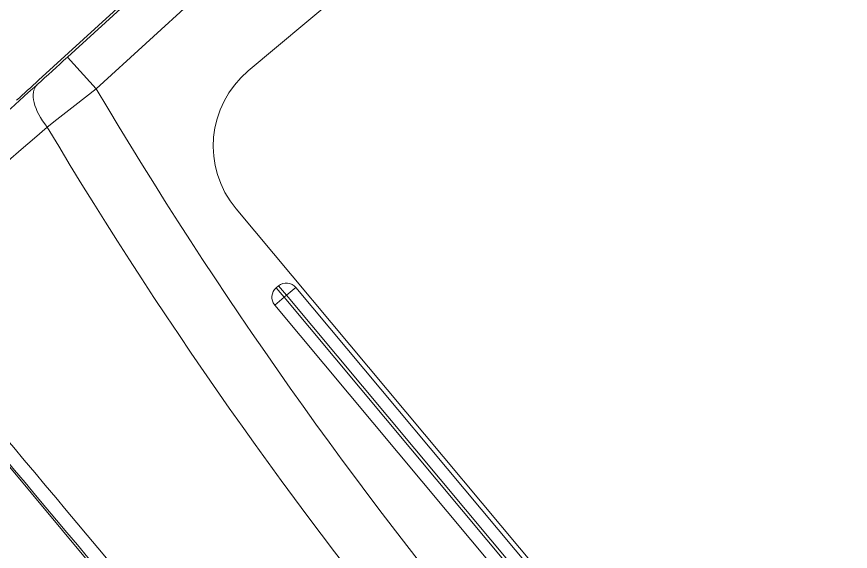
# Model space of a CAD drawing. Header units: metres. Extents: x 2999 to 3109, y 1752 to 1796.
# Drawn here: x 3008.4077 to 3008.6804, y 1761.396 to 1761.5707 of the extents above; entities that cross this region are included whole.
import ezdxf

# ---------------------------------------------------------------- set-up
doc = ezdxf.new("R2010")
doc.units = ezdxf.units.M
doc.layers.add('PAREDES', color=7, linetype='Continuous')

msp = doc.modelspace()

# ---------------------------------------------------------------- linework, layer by layer
at = {"layer": 'PAREDES', "color": 253, "lineweight": 0}
for p, q in [((3008.41482, 1761.54996), (3008.60212, 1761.72126)), ((3008.42426, 1761.55751), (3008.57469, 1761.69508)), ((3008.65289, 1761.69489), (3008.48343, 1761.55304)), ((3008.43371, 1761.54718), (3008.58414, 1761.68475)), ((3008.43371, 1761.54718), (3008.42426, 1761.55751)), ((3008.47943, 1761.50796), (3008.67457, 1761.27486)), ((3008.49335, 1761.48277), (3008.49258, 1761.48212)), ((3008.49258, 1761.48212), (3008.49515, 1761.47906)), ((3008.49335, 1761.48277), (3008.49592, 1761.4797)), ((3008.49592, 1761.4797), (3008.49898, 1761.48227)), ((3008.49898, 1761.48227), (3008.65272, 1761.29863)), ((3008.49515, 1761.47906), (3008.49208, 1761.47649)), ((3008.49592, 1761.4797), (3008.49515, 1761.47906)), ((3008.64888, 1761.29542), (3008.49515, 1761.47906)), ((3008.49592, 1761.4797), (3008.64965, 1761.29606)), ((3008.64582, 1761.29285), (3008.49208, 1761.47649)), ((3008.36514, 1761.47151), (3008.47448, 1761.34089))]:
    msp.add_line(p, q, dxfattribs=at)
for points in [[(3008.43371, 1761.54718), (3008.42673, 1761.54168), (3008.42084, 1761.5371), (3008.41766, 1761.53466)], [(3008.41766, 1761.53466), (3008.41344, 1761.53099), (3008.40918, 1761.52733), (3008.40489, 1761.52368), (3008.40058, 1761.52004), (3008.39198, 1761.51284), (3008.37933, 1761.50229), (3008.37526, 1761.49891), (3008.3735, 1761.49746), (3008.37261, 1761.49675), (3008.37126, 1761.4957)]]:
    msp.add_lwpolyline(points, dxfattribs=at)
for centre, radius, start, end in [((3007.46298, 1762.60804), 1.42396, 311.91945, 312.45978), ((3008.50397, 1761.5285), 0.032, 129.9341, 219.9341), ((3007.30637, 1762.7618), 1.64231, 312.11103, 312.44871), ((3083.72839, 1677.58571), 112.79166, 131.891905, 131.9232146), ((3009.67683, 1762.28571), 1.46615, 210.81468, 229.05351), ((3008.49515, 1761.47906), 0.004, 129.9341, 219.9341), ((3008.49592, 1761.4797), 0.004, 39.9341, 129.9341), ((2890.80091, 1662.77019), 153.50851, 39.9514855, 40.0152645), ((2900.61796, 1670.98857), 140.70101, 39.9529716, 40.022339)]:
    msp.add_arc(centre, radius, start, end, dxfattribs=at)
for centre, major_axis, ratio, start_param, end_param in [((3008.42368, 1761.53824), (0.00927, -0.01034), 0.497732, 3.161716, 4.614854), ((3011.83067, 1764.08878), (3.26274, 2.73137), 0.578364, 3.047316, 3.235869)]:
    msp.add_ellipse(centre, major_axis=major_axis, ratio=ratio, start_param=start_param, end_param=end_param, dxfattribs=at)

doc.saveas('drawing.dxf')
